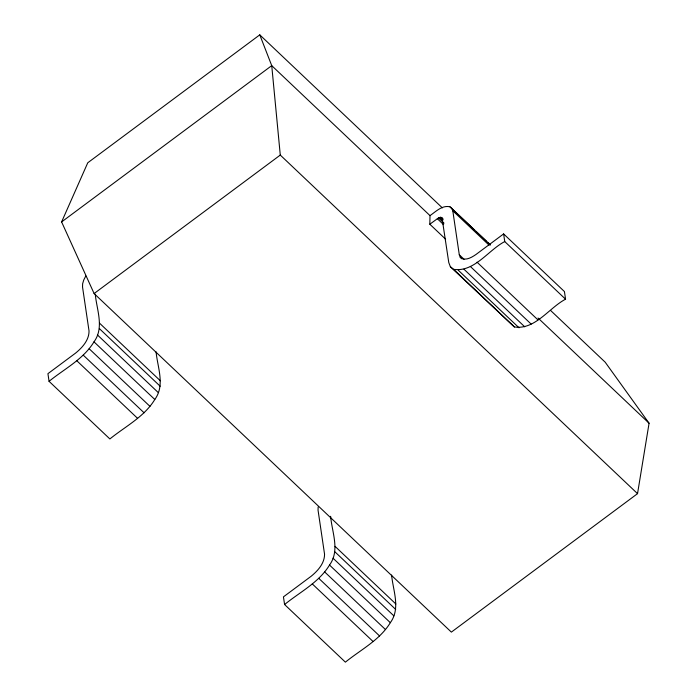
<?xml version="1.0" encoding="UTF-8"?>
<svg xmlns="http://www.w3.org/2000/svg" width="697" height="697" viewBox="0 0 697 697"><rect width="100%" height="100%" fill="white"/><g stroke="black" fill="none" stroke-linecap="round" stroke-linejoin="round"><path stroke-width="1.05" d="M445.627 239.193L429.831 224.225L429.997 215.617L271.734 65.631L259.772 34.85L87.761 162.784L61.606 221.925L94.112 293.542L451.368 632.118L637.537 493.65L649.073 423.227L605.17 362.179L550.63 310.496M156.076 351.828C157.531 367.511 165.276 385.197 154.812 399.486C144.201 416.937 125.268 426.442 109.873 438.953L49.06 381.32C64.455 368.809 83.387 359.303 93.999 341.852C104.454 327.564 96.717 309.877 95.262 294.195M318.146 506.98L318.05 510.187L324.549 554.176C324.654 563.298 317.815 570.817 311.15 576.262L283.444 596.867L284.576 604.517L345.39 662.15C360.785 649.639 379.726 640.142 390.337 622.682C400.792 608.394 393.056 590.707 391.592 575.025M284.576 604.517C299.971 592.006 318.912 582.509 329.524 565.049C340.188 550.43 331.972 532.342 330.622 516.32M85.792 275.995L83.736 280.028L82.629 283.775L82.534 286.99L89.033 330.97C89.138 340.101 82.298 347.611 75.633 353.065L47.927 373.67L49.06 381.32M61.606 221.925L271.734 65.631L280.281 155.074L637.537 493.65M94.112 293.542L280.281 155.074M429.997 215.617C435.834 211.635 442.212 204.901 449.974 206.817L490.566 245.013M429.831 224.225L438.483 217.917L440.626 217.264L442.011 217.865L448.781 262.586L450.367 266.742L514.386 326.963C535.13 330.143 549.158 307.691 565.563 299.205L564.431 291.564L503.617 233.922L475.912 254.536C471.939 257.219 467.086 260.216 462.111 258.735L460.22 257.219L459.288 254.771L452.797 210.782L451.865 208.333M450.367 266.742L453.573 269.33C474.317 272.51 488.344 250.057 504.75 241.571L503.617 233.922M504.75 241.571L565.563 299.205M449.974 206.817L474.465 230.019M476.042 231.517L486.306 241.249M487.891 242.748L489.468 244.238M452.797 210.782L489.128 245.213M259.772 34.85L442.351 207.88M441.445 217.412L443.022 218.902M440.626 217.264L442.996 219.503M439.615 217.438L442.778 220.426M438.483 217.917L444.015 223.153M437.298 218.666L443.623 224.661M538.049 318.024L649.073 423.227M477.044 262.177L537.857 319.81M459.288 254.771L464.028 259.258M470.344 266.463L531.158 324.096M460.22 257.219L461.797 258.718M463.914 269.181L524.728 326.815M458.199 270.157L519.012 327.79M453.573 269.33L514.386 326.963M99.532 323.155L160.354 380.789M335.057 546.361L395.87 603.994M99.375 328.609L160.188 386.243M334.9 551.815L395.713 609.448M97.493 334.987L158.306 392.62M333.009 558.184L393.822 615.826M93.999 341.852L154.812 399.486M329.524 565.049L390.337 622.682M89.155 348.735L149.968 406.368M324.671 571.932L385.485 629.565M83.274 355.165L144.087 412.798M318.79 578.362L379.604 635.995M76.766 360.706L137.579 418.339M312.282 583.912L373.095 641.545"/></g></svg>
